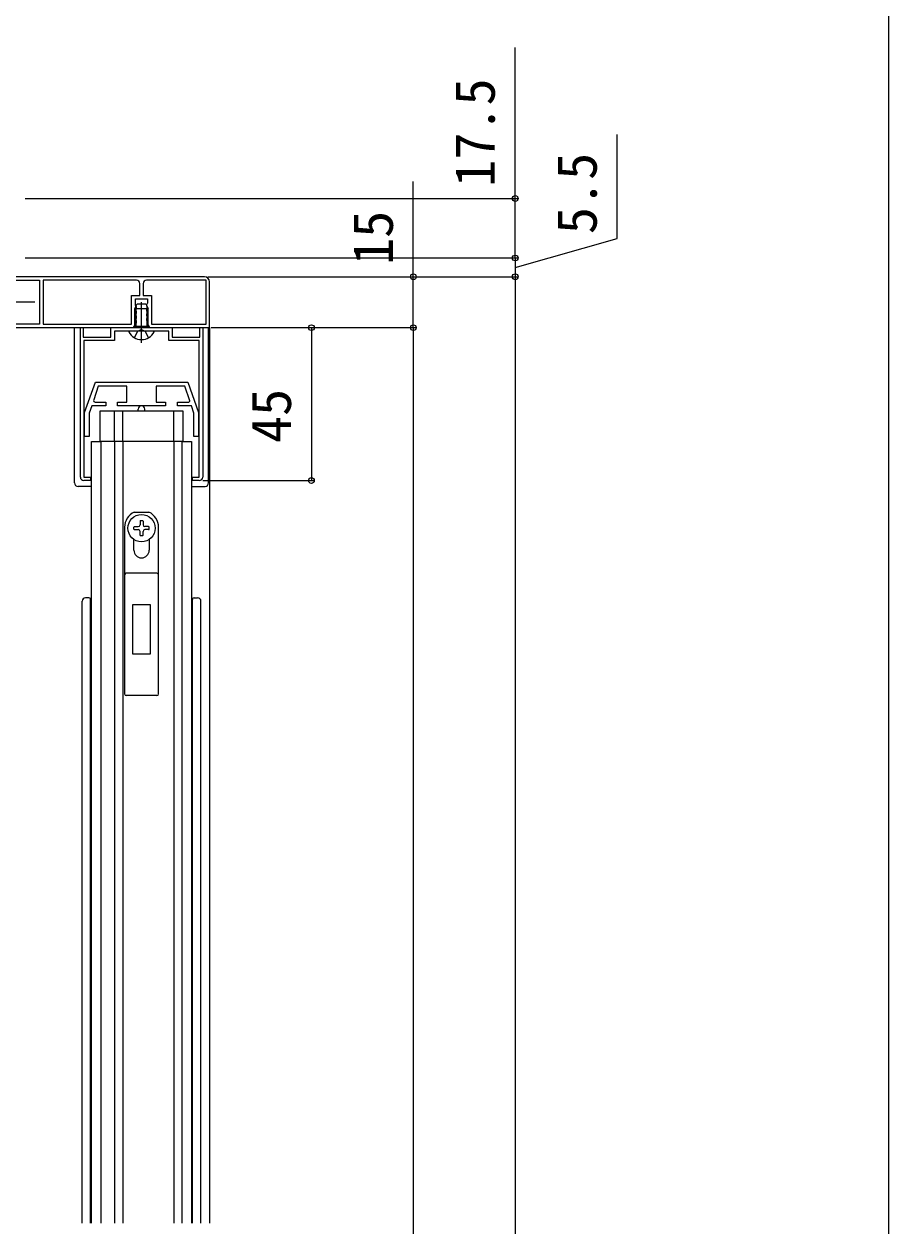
# Model space of a CAD drawing. Units: millimetres, scale not verified. Extents: x -700 to 700, y -1044 to 1037.
# Drawn here: x 445.4 to 700, y 301.5 to 655.2 of the extents above; entities that cross this region are included whole.
import ezdxf
from ezdxf.enums import TextEntityAlignment as Align

# ---------------------------------------------------------------- set-up
doc = ezdxf.new("R2010")
doc.units = ezdxf.units.MM
doc.header["$LTSCALE"] = 6
for name, color, linetype in [('0-3_YKK_11', 7, 'Continuous'), ('0-6_YKK_13', 4, 'Continuous'), ('0-7_YKK_D', 6, 'Continuous'), ('0-8_YKK_ZWAK', 7, 'Continuous')]:
    doc.layers.add(name, color=color, linetype=linetype)
doc.layers.add('0-5_YKK_12', color=2, linetype='Continuous', lineweight=18)
doc.styles.add('ＭＳ ゴシック', font='')
doc.styles.get('ＭＳ ゴシック').set_extended_font_data('MS Gothic')

msp = doc.modelspace()

# ---------------------------------------------------------------- linework, layer by layer
at = {"layer": '0-3_YKK_11'}
for p, q in [((499, 579.859), (481.5, 579.859)), ((498, 565.859), (498, 521.859))]:
    msp.add_line(p, q, dxfattribs=at)
for points in [[(498.5, 580.859), (441, 580.859)], [(442, 579.859), (450, 579.859), (450, 566.859), (442, 566.859)], [(478.5, 579.859), (451, 579.859), (451, 566.859), (477.05, 566.859), (477.05, 575.359), (479.5, 575.359), (479.5, 578.859)], [(480.5, 578.859), (480.5, 575.359), (482.95, 575.359), (482.95, 566.859), (499, 566.859), (499, 579.859)], [(481.625, 570.116), (481.5, 569.872), (481.5, 569.447), (481.625, 569.203), (481.625, 568.716), (481.5, 568.472), (481.5, 568.047), (481.625, 567.803), (481.75, 567.559), (481.75, 566.859), (482.327, 565.859), (500, 565.859), (500, 579.359)], [(441, 565.859), (477.673, 565.859), (478.5, 567.292), (478.5, 567.772), (478.375, 568.016), (478.375, 568.503), (478.5, 568.747), (478.5, 569.172), (478.375, 569.416), (478.375, 569.903), (478.5, 570.147), (478.5, 570.572), (478.375, 570.816), (478.375, 571.303), (478.5, 571.547), (478.5, 571.972), (478.375, 572.216), (478.25, 572.459), (478.25, 574.359), (481.75, 574.359), (481.75, 573.159), (481.625, 572.916), (481.5, 572.672), (481.5, 572.247), (481.625, 572.003), (481.625, 571.516), (481.5, 571.272), (481.5, 570.847), (481.625, 570.603), (481.625, 570.116)], [(462, 521.859), (462, 565.859), (462.8, 565.859), (462.8, 563.059), (471, 563.059), (471, 565.859), (489, 565.859), (489, 563.059), (497.2, 563.059), (497.2, 565.859), (498, 565.859)], [(497, 520.859), (495, 520.859), (495, 521.859), (497, 521.859), (497, 562.059), (488, 562.059), (488, 564.859), (472, 564.859), (472, 562.059), (463, 562.059), (463, 521.859), (465, 521.859), (465, 520.859), (463, 520.859)]]:
    msp.add_lwpolyline(points, dxfattribs=at)
for centre, radius, start, end in [((498.5, 579.359), 1.5, 0.00001, 89.99999), ((478.5, 578.859), 1, 0.00001, 89.99999), ((481.5, 578.859), 1, 90.00001, 179.99999), ((463, 521.859), 1, 180, 270), ((497, 521.859), 1, 270, 0)]:
    msp.add_arc(centre, radius, start, end, dxfattribs=at)
at = {"layer": '0-5_YKK_12'}
for p, q in [((441, 565.859), (500, 565.859)), ((500, 565.859), (500, 302.359))]:
    msp.add_line(p, q, dxfattribs=at)
at = {"layer": '0-6_YKK_13'}
for p, q in [((448.6, 573.359), (423, 573.359)), ((480, 561.359), (480, 573.347)), ((478, 571.459), (478.7, 572.859)), ((478, 566.259), (478, 571.459)), ((478, 571.459), (482, 571.459)), ((478.379, 566.259), (478.379, 572.217)), ((478.7, 572.859), (481.3, 572.859)), ((481.3, 572.859), (482, 571.459)), ((481.621, 566.259), (481.621, 572.217)), ((482, 566.259), (482, 571.459)), ((478, 566.259), (482, 566.259)), ((478, 566.259), (478.071, 565.859)), ((478.379, 566.259), (478.284, 565.859)), ((481.621, 566.259), (481.716, 565.859)), ((482, 566.259), (481.929, 565.859)), ((460.3, 565.859), (499.7, 565.859)), ((460.3, 520.159), (460.3, 565.859)), ((483.596, 564.859), (476.404, 564.859)), ((477.95, 562.894), (478.855, 564.709)), ((480, 565.318), (478.855, 564.709)), ((480, 565.318), (481.145, 564.709)), ((482.05, 562.894), (481.145, 564.709)), ((499.7, 520.159), (499.7, 565.859)), ((467.8, 532.359), (467.8, 541.359)), ((472, 532.359), (472, 541.359)), ((474.5, 532.359), (474.5, 541.359)), ((479.05, 541.359), (479.05, 541.859)), ((480.95, 541.359), (480.95, 541.859)), ((489.5, 532.359), (489.5, 541.359)), ((492.2, 532.359), (467.8, 532.359)), ((472, 532.359), (472, 302.359)), ((474.5, 532.359), (474.5, 302.359)), ((489.5, 532.359), (489.5, 302.359)), ((465.25, 519.159), (461.3, 519.159)), ((494.75, 519.159), (498.7, 519.159)), ((477.821, 511.609), (482.179, 511.609)), ((475, 507.109), (475, 458.109)), ((477.75, 506.595), (477.75, 507.124)), ((477.75, 506.609), (477.75, 506.595)), ((477.926, 507.3), (479.029, 507.3)), ((477.926, 506.418), (479.029, 506.418)), ((479.559, 508.933), (479.559, 507.83)), ((479.559, 504.786), (479.559, 505.889)), ((479.735, 509.109), (480.265, 509.109)), ((480.441, 508.933), (480.441, 507.83)), ((480.441, 504.786), (480.441, 505.889)), ((482.074, 507.3), (480.971, 507.3)), ((482.074, 506.418), (480.971, 506.418)), ((482.25, 506.595), (482.25, 507.124)), ((482.25, 506.595), (482.25, 506.609)), ((485, 458.109), (485, 507.109)), ((477.75, 500.359), (477.75, 503.552)), ((480.265, 504.609), (479.735, 504.609)), ((482.25, 503.552), (482.25, 500.359)), ((484.5, 493.609), (475.5, 493.609)), ((462.5, 302.359), (462.5, 485.359)), ((464.5, 486.359), (463.5, 486.359)), ((465, 302.359), (465, 485.859)), ((495, 302.359), (495, 485.859)), ((495.5, 486.359), (496.5, 486.359)), ((497.5, 302.359), (497.5, 485.359)), ((484.5, 457.609), (475.5, 457.609))]:
    msp.add_line(p, q, dxfattribs=at)
for points in [[(466.392, 543.959), (469.45, 543.959), (469.45, 542.859), (465.332, 542.859), (464.6, 540.665), (464.6, 533.859), (463.2, 533.859), (463.2, 540.859), (466.416, 549.859), (493.584, 549.859), (496.8, 540.859), (496.8, 533.859)], [(494.17, 544.354), (492.735, 548.659), (484.3, 548.659), (484.3, 543.959), (487.05, 543.959), (487.05, 542.859), (472.95, 542.859), (472.95, 543.959), (475.7, 543.959), (475.7, 548.659), (467.265, 548.659), (465.918, 544.617)], [(467.8, 541.359), (492.2, 541.359), (492.2, 532.359)], [(496.8, 533.859), (495.4, 533.859), (495.4, 540.665), (494.668, 542.859), (490.55, 542.859), (490.55, 543.959), (493.886, 543.959)], [(465.25, 302.359), (465.25, 532.359), (467.8, 532.359)], [(492, 302.359), (492, 532.359), (468, 532.359), (468, 302.359)], [(492.2, 532.359), (494.75, 532.359), (494.75, 302.359)]]:
    msp.add_lwpolyline(points, dxfattribs=at)
msp.add_lwpolyline([(482.65, 469.909), (482.65, 484.309), (477.35, 484.309), (477.35, 469.909)], close=True, dxfattribs=at)
msp.add_circle((480, 506.859), 4, dxfattribs=at)
for centre, radius, start, end in [((476.404, 564.705), 0.154, 90, 207.28096), ((480, 566.559), 4.2, 207.28096, 332.71904), ((483.596, 564.705), 0.154, 332.71904, 90), ((466.392, 544.459), 0.5, 161.56505, 270), ((480, 541.909), 0.95, 0, 180), ((493.886, 544.259), 0.3, 270, 18.43495), ((461.3, 520.159), 1, 180, 270), ((498.7, 520.159), 1, 270, 0), ((480, 507.109), 5, 115.84193, 180), ((480, 507.109), 5, 0, 64.15807), ((477.926, 507.124), 0.176, 90, 180), ((477.926, 506.595), 0.176, 180, 270), ((479.029, 507.83), 0.529, 270, 0), ((479.029, 505.889), 0.529, 0, 90), ((479.735, 508.933), 0.176, 90, 180), ((480.265, 508.933), 0.176, 0, 90), ((480.971, 507.83), 0.529, 180, 270), ((480.971, 505.889), 0.529, 90, 180), ((482.074, 507.124), 0.176, 0, 90), ((482.074, 506.595), 0.176, 270, 0), ((479.735, 504.786), 0.176, 180, 270), ((480.265, 504.786), 0.176, 270, 0), ((480, 500.359), 2.25, 180, 0), ((475.5, 493.109), 0.5, 90, 180), ((484.5, 493.109), 0.5, 0, 90), ((463.5, 485.359), 1, 90, 180), ((464.5, 485.859), 0.5, 0, 90), ((495.5, 485.859), 0.5, 90, 180), ((496.5, 485.359), 1, 0, 90), ((475.5, 458.109), 0.5, 180, 270), ((484.5, 458.109), 0.5, 270, 0)]:
    msp.add_arc(centre, radius, start, end, dxfattribs=at)
at = {"layer": '0-7_YKK_D'}
for p, q in [((445.7, 603.859), (591, 603.859)), ((445.7, 586.359), (591, 586.359)), ((445.7, 586.359), (591, 586.359)), ((590, 586.359), (590, 580.859)), ((499.5, 580.859), (561, 580.859)), ((499.5, 580.859), (591, 580.859)), ((590, 580.859), (590, -9.14)), ((500.5, 565.859), (561, 565.859)), ((500.5, 565.859), (531, 565.859)), ((500.5, 565.859), (561, 565.859)), ((530, 565.859), (530, 520.859)), ((560, 565.859), (560, -9.14)), ((498, 520.859), (531, 520.859))]:
    msp.add_line(p, q, dxfattribs=at)
for points in [[(590, 586.359), (590, 603.859), (590, 648.259)], [(590, 583.609), (620, 592.057), (620, 622.694)], [(560, 565.859), (560, 580.859), (560, 608.896)]]:
    msp.add_lwpolyline(points, dxfattribs=at)
for centre in [(590, 603.859), (590, 586.359), (590, 586.359), (560, 580.859), (590, 580.859), (590, 580.859), (530, 565.859), (560, 565.859), (560, 565.859), (530, 520.859)]:
    msp.add_circle(centre, 0.85, dxfattribs=at)
at = {"layer": '0-8_YKK_ZWAK'}
msp.add_lwpolyline([(-700, -1043.7), (700, -1043.7), (700, 996.3)], dxfattribs=at)

# ---------------------------------------------------------------- texts
at = {"layer": '0-7_YKK_D', "style": 'ＭＳ ゴシック'}
for s, p in [('17.5', (587.5, 607.305)), ('5.5', (617.5, 593.376)), ('15', (557.5, 584.305)), ('45', (527.5, 531.905))]:
    msp.add_text(s, height=11.73, rotation=90, dxfattribs=at).set_placement(p, align=Align.BOTTOM_LEFT)

doc.saveas('drawing.dxf')
